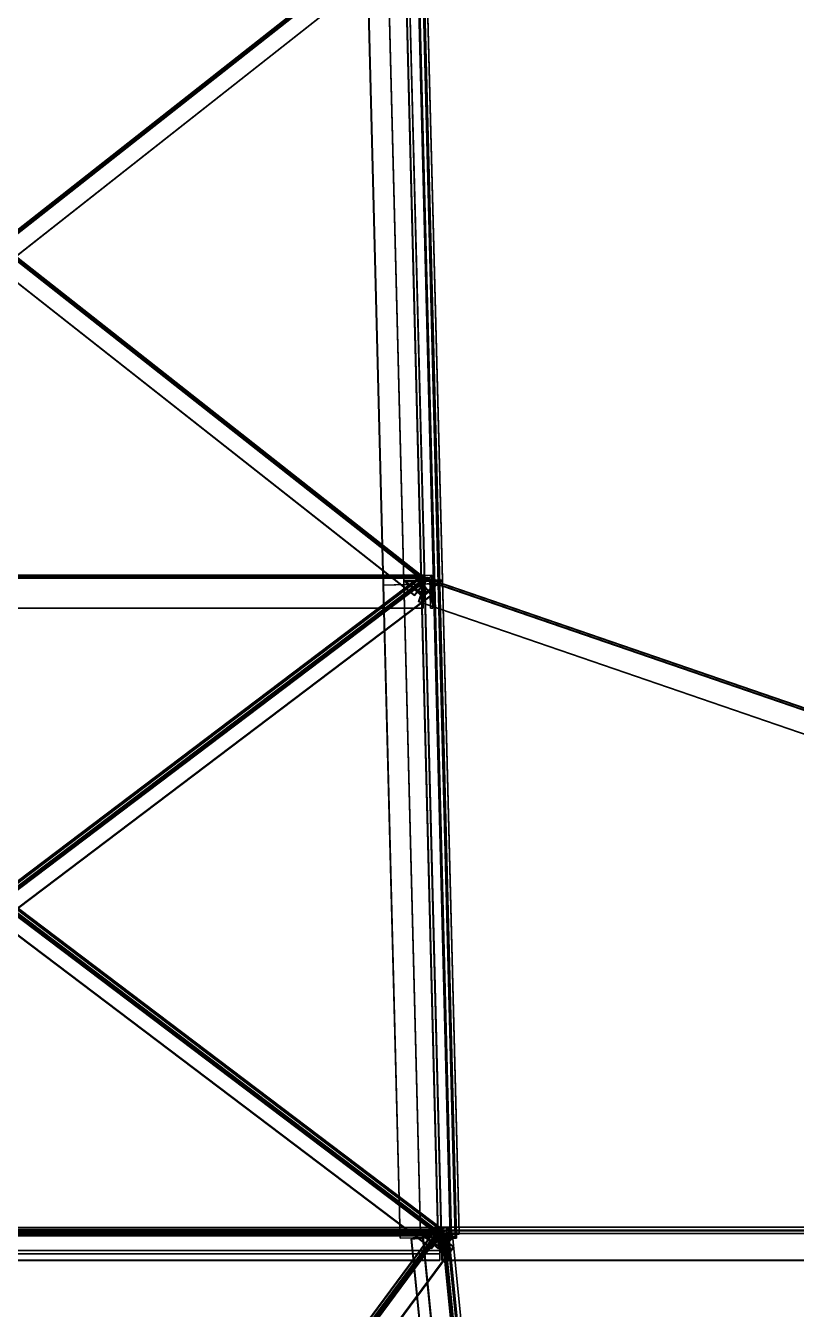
# Model space of a CAD drawing. Extents: x -15.8 to 15, y 4.5 to 69.4.
# Drawn here: x 0.094 to 2.896, y 43.739 to 48.407 of the extents above; entities that cross this region are included whole.
import ezdxf

# ---------------------------------------------------------------- set-up
doc = ezdxf.new("R2010")
doc.units = 0

msp = doc.modelspace()

# ---------------------------------------------------------------- linework, layer by layer
at = {"layer": '1', "color": 5}
for points in [[(1.4689, 48.7634, 1.5475), (-1.5482, 46.3883, 1.6085), (-1.5519, 46.393, 1.6083), (1.4652, 48.7681, 1.5473)], [(1.4652, 48.7681, 1.5473), (-1.5519, 46.393, 1.6083), (-1.5506, 46.3877, 1.4684), (1.4665, 48.7629, 1.4074)], [(1.4652, 48.7681, -1.5473), (-1.5519, 46.393, -1.6083), (-1.5482, 46.3883, -1.6085), (1.4689, 48.7634, -1.5475)], [(1.4665, 48.7629, -1.4074), (-1.5506, 46.3877, -1.4684), (-1.5519, 46.393, -1.6083), (1.4652, 48.7681, -1.5473)], [(1.4665, 48.7629, 1.4074), (-1.5506, 46.3877, 1.4684), (-1.5469, 46.383, 1.4686), (1.4703, 48.7582, 1.4076)], [(1.4703, 48.7582, -1.4076), (-1.5469, 46.383, -1.4686), (-1.5506, 46.3877, -1.4684), (1.4665, 48.7629, -1.4074)], [(1.4695, 48.761, 1.4836), (-1.5476, 46.3859, 1.5445), (-1.5482, 46.3883, 1.6085), (1.4689, 48.7634, 1.5475)], [(1.4689, 48.7634, -1.5475), (-1.5482, 46.3883, -1.6085), (-1.5476, 46.3859, -1.5445), (1.4695, 48.761, -1.4836)], [(1.5091, 48.7108, 1.4859), (-1.508, 46.3357, 1.5468), (-1.5476, 46.3859, 1.5445), (1.4695, 48.761, 1.4836)], [(1.4695, 48.761, -1.4836), (-1.5476, 46.3859, -1.5445), (-1.508, 46.3357, -1.5468), (1.5091, 48.7108, -1.4859)], [(1.4696, 48.7606, 1.4716), (-1.5475, 46.3854, 1.5326), (-1.5079, 46.3352, 1.5348), (1.5092, 48.7103, 1.4739)], [(1.4703, 48.7582, 1.4076), (-1.5469, 46.383, 1.4686), (-1.5475, 46.3854, 1.5326), (1.4696, 48.7606, 1.4716)], [(1.4696, 48.7606, -1.4716), (-1.5475, 46.3854, -1.5326), (-1.5469, 46.383, -1.4686), (1.4703, 48.7582, -1.4076)], [(1.5092, 48.7103, -1.4739), (-1.5079, 46.3352, -1.5348), (-1.5475, 46.3854, -1.5326), (1.4696, 48.7606, -1.4716)], [(-1.5092, 48.7103, 1.4739), (1.5079, 46.3352, 1.5348), (1.5475, 46.3854, 1.5326), (-1.4696, 48.7606, 1.4716)], [(-1.4696, 48.7606, -1.4716), (1.5475, 46.3854, -1.5326), (1.5079, 46.3352, -1.5348), (-1.5092, 48.7103, -1.4739)], [(-1.4695, 48.761, 1.4836), (1.5476, 46.3859, 1.5445), (1.508, 46.3357, 1.5468), (-1.5091, 48.7108, 1.4859)], [(-1.5091, 48.7108, -1.4859), (1.508, 46.3357, -1.5468), (1.5476, 46.3859, -1.5445), (-1.4695, 48.761, -1.4836)], [(-1.4703, 48.7582, 1.4076), (1.5469, 46.383, 1.4686), (1.5506, 46.3877, 1.4684), (-1.4665, 48.7629, 1.4074)], [(-1.4665, 48.7629, -1.4074), (1.5506, 46.3877, -1.4684), (1.5469, 46.383, -1.4686), (-1.4703, 48.7582, -1.4076)], [(-1.4696, 48.7606, 1.4716), (1.5475, 46.3854, 1.5326), (1.5469, 46.383, 1.4686), (-1.4703, 48.7582, 1.4076)], [(-1.4703, 48.7582, -1.4076), (1.5469, 46.383, -1.4686), (1.5475, 46.3854, -1.5326), (-1.4696, 48.7606, -1.4716)], [(-1.4689, 48.7634, 1.5475), (1.5482, 46.3883, 1.6085), (1.5476, 46.3859, 1.5445), (-1.4695, 48.761, 1.4836)], [(-1.4695, 48.761, -1.4836), (1.5476, 46.3859, -1.5445), (1.5482, 46.3883, -1.6085), (-1.4689, 48.7634, -1.5475)], [(-1.4652, 48.7681, 1.5473), (1.5519, 46.393, 1.6083), (1.5482, 46.3883, 1.6085), (-1.4689, 48.7634, 1.5475)], [(-1.4689, 48.7634, -1.5475), (1.5482, 46.3883, -1.6085), (1.5519, 46.393, -1.6083), (-1.4652, 48.7681, -1.5473)], [(-1.4665, 48.7629, 1.4074), (1.5506, 46.3877, 1.4684), (1.5519, 46.393, 1.6083), (-1.4652, 48.7681, 1.5473)], [(-1.4652, 48.7681, -1.5473), (1.5519, 46.393, -1.6083), (1.5506, 46.3877, -1.4684), (-1.4665, 48.7629, -1.4074)], [(1.408, 48.7646, 1.4652), (1.4689, 46.3894, -1.5519), (1.6089, 46.3914, -1.5506), (1.548, 48.7665, 1.4665)], [(1.548, 48.7665, -1.4665), (1.6089, 46.3914, 1.5506), (1.4689, 46.3894, 1.5519), (1.408, 48.7646, -1.4652)], [(1.408, 48.7598, 1.4689), (1.469, 46.3847, -1.5482), (1.4689, 46.3894, -1.5519), (1.408, 48.7646, 1.4652)], [(1.408, 48.7646, -1.4652), (1.4689, 46.3894, 1.5519), (1.469, 46.3847, 1.5482), (1.408, 48.7598, -1.4689)], [(1.472, 48.7607, 1.4695), (1.533, 46.3856, -1.5476), (1.469, 46.3847, -1.5482), (1.408, 48.7598, 1.4689)], [(1.408, 48.7598, -1.4689), (1.469, 46.3847, 1.5482), (1.533, 46.3856, 1.5476), (1.472, 48.7607, -1.4695)], [(1.4723, 48.7104, 1.5091), (1.5333, 46.3353, -1.508), (1.533, 46.3856, -1.5476), (1.472, 48.7607, 1.4695)], [(1.472, 48.7607, -1.4695), (1.533, 46.3856, 1.5476), (1.5333, 46.3353, 1.508), (1.4723, 48.7104, -1.5091)], [(1.548, 48.7618, 1.4702), (1.609, 46.3867, -1.5469), (1.545, 46.3858, -1.5475), (1.484, 48.7609, 1.4696)], [(1.484, 48.7609, -1.4696), (1.545, 46.3858, 1.5475), (1.609, 46.3867, 1.5469), (1.548, 48.7618, -1.4702)], [(1.484, 48.7609, 1.4696), (1.545, 46.3858, -1.5475), (1.5453, 46.3355, -1.5079), (1.4843, 48.7106, 1.5092)], [(1.4843, 48.7106, -1.5092), (1.5453, 46.3355, 1.5079), (1.545, 46.3858, 1.5475), (1.484, 48.7609, -1.4696)], [(1.548, 48.7665, 1.4665), (1.6089, 46.3914, -1.5506), (1.609, 46.3867, -1.5469), (1.548, 48.7618, 1.4702)], [(1.548, 48.7618, -1.4702), (1.609, 46.3867, 1.5469), (1.6089, 46.3914, 1.5506), (1.548, 48.7665, -1.4665)], [(-1.5091, 48.7108, 1.4859), (1.508, 46.3357, 1.5468), (1.5079, 46.3352, 1.5348), (-1.5092, 48.7103, 1.4739)], [(-1.5092, 48.7103, -1.4739), (1.5079, 46.3352, -1.5348), (1.508, 46.3357, -1.5468), (-1.5091, 48.7108, -1.4859)], [(1.5092, 48.7103, 1.4739), (-1.5079, 46.3352, 1.5348), (-1.508, 46.3357, 1.5468), (1.5091, 48.7108, 1.4859)], [(1.5091, 48.7108, -1.4859), (-1.508, 46.3357, -1.5468), (-1.5079, 46.3352, -1.5348), (1.5092, 48.7103, -1.4739)], [(1.4843, 48.7106, 1.5092), (1.5453, 46.3355, -1.5079), (1.5333, 46.3353, -1.508), (1.4723, 48.7104, 1.5091)], [(1.4723, 48.7104, -1.5091), (1.5333, 46.3353, 1.508), (1.5453, 46.3355, 1.5079), (1.4843, 48.7106, -1.5092)], [(1.539, 46.2887, 1.5742), (-1.539, 46.2887, 1.5742), (-1.539, 46.4087, 1.5712), (1.539, 46.4087, 1.5712)], [(1.539, 46.4087, 1.5712), (-1.539, 46.4087, 1.5712), (-1.539, 46.4057, 1.4512), (1.539, 46.4057, 1.4512)], [(1.539, 46.4057, -1.4512), (-1.539, 46.4057, -1.4512), (-1.539, 46.4087, -1.5712), (1.539, 46.4087, -1.5712)], [(1.539, 46.4087, -1.5712), (-1.539, 46.4087, -1.5712), (-1.539, 46.2887, -1.5742), (1.539, 46.2887, -1.5742)], [(1.539, 46.4057, 1.4512), (-1.539, 46.4057, 1.4512), (-1.539, 46.3977, 1.4514), (1.539, 46.3977, 1.4514)], [(1.539, 46.3977, -1.4514), (-1.539, 46.3977, -1.4514), (-1.539, 46.4057, -1.4512), (1.539, 46.4057, -1.4512)], [(1.4512, 46.4056, 1.539), (1.4512, 46.4056, -1.539), (1.5711, 46.4087, -1.539), (1.5711, 46.4087, 1.539)], [(1.5711, 46.4087, 1.539), (1.4512, 46.4056, 1.539), (1.4514, 46.3976, 1.539)], [(1.5711, 46.4087, -1.539), (1.4512, 46.4056, -1.539), (1.4514, 46.3976, -1.539)], [(1.4514, 46.3976, 1.539), (1.4514, 46.3976, -1.539), (1.4512, 46.4056, -1.539), (1.4512, 46.4056, 1.539)], [(1.5711, 46.4087, 1.539), (1.4514, 46.3976, 1.539), (1.5633, 46.4005, 1.539)], [(1.5711, 46.4087, -1.539), (1.4514, 46.3976, -1.539), (1.5633, 46.4005, -1.539)], [(1.539, 46.4087, 1.5712), (1.539, 46.2887, 1.5742), (1.539, 46.2885, 1.5662)], [(1.539, 46.4087, 1.5712), (1.539, 46.2885, 1.5662), (1.539, 46.4005, 1.5634)], [(1.539, 46.4087, 1.5712), (1.539, 46.4005, 1.5634), (1.539, 46.3977, 1.4514)], [(1.539, 46.4087, 1.5712), (1.539, 46.3977, 1.4514), (1.539, 46.4057, 1.4512)], [(1.539, 46.4087, -1.5712), (1.539, 46.4057, -1.4512), (1.539, 46.3977, -1.4514)], [(1.539, 46.4087, -1.5712), (1.539, 46.3977, -1.4514), (1.539, 46.4005, -1.5634)], [(1.539, 46.4087, -1.5712), (1.539, 46.4005, -1.5634), (1.539, 46.2885, -1.5662)], [(1.539, 46.4087, -1.5712), (1.539, 46.2885, -1.5662), (1.539, 46.2887, -1.5742)], [(1.5711, 46.4087, 1.539), (1.5633, 46.4005, 1.539), (1.5663, 46.2886, 1.539)], [(1.5711, 46.4087, -1.539), (1.5633, 46.4005, -1.539), (1.5663, 46.2886, -1.539)], [(1.5711, 46.4087, 1.539), (1.5663, 46.2886, 1.539), (1.5743, 46.2888, 1.539)], [(1.5711, 46.4087, -1.539), (1.5663, 46.2886, -1.539), (1.5743, 46.2888, -1.539)], [(1.5711, 46.4087, 1.539), (1.5711, 46.4087, -1.539), (1.5743, 46.2888, -1.539), (1.5743, 46.2888, 1.539)], [(1.5255, 46.3945, 1.6063), (-1.6135, 44.0196, 1.6672), (-1.6171, 44.0243, 1.6664), (1.5219, 46.3992, 1.6054)], [(1.5219, 46.3992, 1.6054), (-1.6171, 44.0243, 1.6664), (-1.6065, 44.0067, 1.5279), (1.5326, 46.3816, 1.4669)], [(1.5219, 46.3992, -1.6054), (-1.6171, 44.0243, -1.6664), (-1.6135, 44.0196, -1.6672), (1.5255, 46.3945, -1.6063)], [(1.5326, 46.3816, -1.4669), (-1.6065, 44.0067, -1.5279), (-1.6171, 44.0243, -1.6664), (1.5219, 46.3992, -1.6054)], [(1.5304, 46.3865, 1.543), (-1.6087, 44.0116, 1.6039), (-1.6135, 44.0196, 1.6672), (1.5255, 46.3945, 1.6063)], [(1.5255, 46.3945, -1.6063), (-1.6135, 44.0196, -1.6672), (-1.6087, 44.0116, -1.6039), (1.5304, 46.3865, -1.543)], [(1.5687, 46.3361, 1.5523), (-1.5704, 43.9612, 1.6133), (-1.6087, 44.0116, 1.6039), (1.5304, 46.3865, 1.543)], [(1.5304, 46.3865, -1.543), (-1.6087, 44.0116, -1.6039), (-1.5704, 43.9612, -1.6133), (1.5687, 46.3361, -1.5523)], [(1.5313, 46.3849, 1.5311), (-1.6078, 44.01, 1.5921), (-1.5694, 43.9596, 1.6014), (1.5696, 46.3345, 1.5405)], [(1.5361, 46.3769, 1.4678), (-1.6029, 44.002, 1.5288), (-1.6078, 44.01, 1.5921), (1.5313, 46.3849, 1.5311)], [(1.5313, 46.3849, -1.5311), (-1.6078, 44.01, -1.5921), (-1.6029, 44.002, -1.5288), (1.5361, 46.3769, -1.4678)], [(1.5696, 46.3345, -1.5405), (-1.5694, 43.9596, -1.6014), (-1.6078, 44.01, -1.5921), (1.5313, 46.3849, -1.5311)], [(1.5326, 46.3816, 1.4669), (-1.6065, 44.0067, 1.5279), (-1.6029, 44.002, 1.5288), (1.5361, 46.3769, 1.4678)], [(1.5361, 46.3769, -1.4678), (-1.6029, 44.002, -1.5288), (-1.6065, 44.0067, -1.5279), (1.5326, 46.3816, -1.4669)], [(-1.5696, 46.3345, 1.5405), (1.5694, 43.9596, 1.6014), (1.6078, 44.01, 1.5921), (-1.5313, 46.3849, 1.5311)], [(-1.5313, 46.3849, -1.5311), (1.6078, 44.01, -1.5921), (1.5694, 43.9596, -1.6014), (-1.5696, 46.3345, -1.5405)], [(-1.5304, 46.3865, 1.543), (1.6087, 44.0116, 1.6039), (1.5704, 43.9612, 1.6133), (-1.5687, 46.3361, 1.5523)], [(-1.5687, 46.3361, -1.5523), (1.5704, 43.9612, -1.6133), (1.6087, 44.0116, -1.6039), (-1.5304, 46.3865, -1.543)], [(1.539, 46.4005, 1.5634), (-1.539, 46.4005, 1.5634), (-1.539, 46.2885, 1.5662), (1.539, 46.2885, 1.5662)], [(1.539, 46.3977, 1.4514), (-1.539, 46.3977, 1.4514), (-1.539, 46.4005, 1.5634), (1.539, 46.4005, 1.5634)], [(1.539, 46.4005, -1.5634), (-1.539, 46.4005, -1.5634), (-1.539, 46.3977, -1.4514), (1.539, 46.3977, -1.4514)], [(1.539, 46.2885, -1.5662), (-1.539, 46.2885, -1.5662), (-1.539, 46.4005, -1.5634), (1.539, 46.4005, -1.5634)], [(-1.5313, 46.3849, 1.5311), (1.6078, 44.01, 1.5921), (1.6029, 44.002, 1.5288), (-1.5361, 46.3769, 1.4678)], [(-1.5361, 46.3769, -1.4678), (1.6029, 44.002, -1.5288), (1.6078, 44.01, -1.5921), (-1.5313, 46.3849, -1.5311)], [(-1.5361, 46.3769, 1.4678), (1.6029, 44.002, 1.5288), (1.6065, 44.0067, 1.5279), (-1.5326, 46.3816, 1.4669)], [(-1.5326, 46.3816, -1.4669), (1.6065, 44.0067, -1.5279), (1.6029, 44.002, -1.5288), (-1.5361, 46.3769, -1.4678)], [(-1.5326, 46.3816, 1.4669), (1.6065, 44.0067, 1.5279), (1.6171, 44.0243, 1.6664), (-1.5219, 46.3992, 1.6054)], [(-1.5219, 46.3992, -1.6054), (1.6171, 44.0243, -1.6664), (1.6065, 44.0067, -1.5279), (-1.5326, 46.3816, -1.4669)], [(-1.5255, 46.3945, 1.6063), (1.6135, 44.0196, 1.6672), (1.6087, 44.0116, 1.6039), (-1.5304, 46.3865, 1.543)], [(-1.5304, 46.3865, -1.543), (1.6087, 44.0116, -1.6039), (1.6135, 44.0196, -1.6672), (-1.5255, 46.3945, -1.6063)], [(-1.5219, 46.3992, 1.6054), (1.6171, 44.0243, 1.6664), (1.6135, 44.0196, 1.6672), (-1.5255, 46.3945, 1.6063)], [(-1.5255, 46.3945, -1.6063), (1.6135, 44.0196, -1.6672), (1.6171, 44.0243, -1.6664), (-1.5219, 46.3992, -1.6054)], [(1.5633, 46.4005, 1.539), (1.5633, 46.4005, -1.539), (1.4514, 46.3976, -1.539), (1.4514, 46.3976, 1.539)], [(1.4689, 46.3894, -1.5519), (1.609, 46.3867, -1.5469), (1.6089, 46.3914, -1.5506)], [(1.6089, 46.3914, 1.5506), (1.469, 46.3847, 1.5482), (1.4689, 46.3894, 1.5519)], [(1.4689, 46.3894, -1.5519), (1.469, 46.3847, -1.5482), (1.533, 46.3856, -1.5476)], [(1.4689, 46.3894, -1.5519), (1.533, 46.3856, -1.5476), (1.5333, 46.3353, -1.508)], [(1.4689, 46.3894, -1.5519), (1.5333, 46.3353, -1.508), (1.5453, 46.3355, -1.5079)], [(1.4689, 46.3894, -1.5519), (1.5453, 46.3355, -1.5079), (1.545, 46.3858, -1.5475)], [(1.4689, 46.3894, -1.5519), (1.545, 46.3858, -1.5475), (1.609, 46.3867, -1.5469)], [(1.6089, 46.3916, -1.5278), (1.6699, 44.0167, 1.6112), (1.5299, 44.0148, 1.6125), (1.469, 46.3897, -1.5265)], [(1.6089, 46.3916, -1.5278), (1.533, 46.3858, -1.5307), (1.469, 46.3849, -1.5301)], [(1.6089, 46.3916, -1.5278), (1.469, 46.3849, -1.5301), (1.469, 46.3897, -1.5265)], [(1.469, 46.3897, 1.5265), (1.5299, 44.0148, -1.6125), (1.6699, 44.0167, -1.6112), (1.6089, 46.3916, 1.5278)], [(1.469, 46.3897, 1.5265), (1.609, 46.3868, 1.5314), (1.6089, 46.3916, 1.5278)], [(1.6089, 46.3914, 1.5506), (1.533, 46.3856, 1.5476), (1.469, 46.3847, 1.5482)], [(1.469, 46.3897, -1.5265), (1.5299, 44.0148, 1.6125), (1.5299, 44.01, 1.6089), (1.469, 46.3849, -1.5301)], [(1.469, 46.3849, 1.5301), (1.5299, 44.01, -1.6089), (1.5299, 44.0148, -1.6125), (1.469, 46.3897, 1.5265)], [(1.469, 46.3897, 1.5265), (1.469, 46.3849, 1.5301), (1.533, 46.3858, 1.5307)], [(1.469, 46.3897, 1.5265), (1.533, 46.3858, 1.5307), (1.5333, 46.3347, 1.5693)], [(1.469, 46.3897, 1.5265), (1.5333, 46.3347, 1.5693), (1.5453, 46.3349, 1.5694)], [(1.469, 46.3897, 1.5265), (1.5453, 46.3349, 1.5694), (1.545, 46.3859, 1.5308)], [(1.469, 46.3897, 1.5265), (1.545, 46.3859, 1.5308), (1.609, 46.3868, 1.5314)], [(1.469, 46.3849, -1.5301), (1.5299, 44.01, 1.6089), (1.5939, 44.0109, 1.6083), (1.533, 46.3858, -1.5307)], [(1.533, 46.3858, 1.5307), (1.5939, 44.0109, -1.6083), (1.5299, 44.01, -1.6089), (1.469, 46.3849, 1.5301)], [(1.5519, 46.393, -1.6083), (1.508, 46.3357, -1.5468), (1.5079, 46.3352, -1.5348)], [(1.5519, 46.393, -1.6083), (1.5079, 46.3352, -1.5348), (1.5475, 46.3854, -1.5326)], [(1.5506, 46.3877, 1.4684), (1.5475, 46.3854, 1.5326), (1.5079, 46.3352, 1.5348)], [(1.5506, 46.3877, 1.4684), (1.5079, 46.3352, 1.5348), (1.508, 46.3357, 1.5468)], [(1.5519, 46.393, -1.6083), (1.5476, 46.3859, -1.5445), (1.508, 46.3357, -1.5468)], [(1.5506, 46.3877, 1.4684), (1.508, 46.3357, 1.5468), (1.5476, 46.3859, 1.5445)], [(1.5521, 46.3973, 1.5632), (1.5485, 46.3911, 1.5565), (1.5218, 46.3125, 1.5577)], [(1.5521, 46.3973, 1.5632), (1.5218, 46.3125, 1.5577), (1.5232, 46.3121, 1.5646)], [(1.5521, 46.3973, -1.5632), (1.5232, 46.3121, -1.5646), (1.5218, 46.3125, -1.5577)], [(1.5521, 46.3973, -1.5632), (1.5218, 46.3125, -1.5577), (1.5485, 46.3911, -1.5565)], [(1.5218, 46.3125, 1.5577), (8.4327, 43.9376, 0.0187), (8.4594, 44.0162, 0.0174), (1.5485, 46.3911, 1.5565)], [(1.5485, 46.3911, -1.5565), (8.4594, 44.0162, -0.0174), (8.4327, 43.9376, -0.0187), (1.5218, 46.3125, -1.5577)], [(1.5219, 46.3992, 1.6054), (1.5255, 46.3945, 1.6063), (1.5304, 46.3865, 1.543)], [(1.5219, 46.3992, 1.6054), (1.5304, 46.3865, 1.543), (1.5687, 46.3361, 1.5523)], [(1.5219, 46.3992, 1.6054), (1.5687, 46.3361, 1.5523), (1.5696, 46.3345, 1.5405)], [(1.5219, 46.3992, 1.6054), (1.5696, 46.3345, 1.5405), (1.5313, 46.3849, 1.5311)], [(1.5219, 46.3992, 1.6054), (1.5313, 46.3849, 1.5311), (1.5361, 46.3769, 1.4678)], [(1.5219, 46.3992, 1.6054), (1.5361, 46.3769, 1.4678), (1.5326, 46.3816, 1.4669)], [(1.5326, 46.3816, -1.4669), (1.5255, 46.3945, -1.6063), (1.5219, 46.3992, -1.6054)], [(1.5521, 46.3973, 1.5632), (8.4631, 44.0224, 0.0242), (8.4341, 43.9372, 0.0255), (1.5232, 46.3121, 1.5646)], [(1.5232, 46.3121, -1.5646), (8.4341, 43.9372, -0.0255), (8.4631, 44.0224, -0.0242), (1.5521, 46.3973, -1.5632)], [(1.5326, 46.3816, -1.4669), (1.5304, 46.3865, -1.543), (1.5255, 46.3945, -1.6063)], [(1.5326, 46.3816, -1.4669), (1.5687, 46.3361, -1.5523), (1.5304, 46.3865, -1.543)], [(1.5326, 46.3816, -1.4669), (1.5361, 46.3769, -1.4678), (1.5313, 46.3849, -1.5311)], [(1.5326, 46.3816, -1.4669), (1.5313, 46.3849, -1.5311), (1.5696, 46.3345, -1.5405)], [(1.5319, 46.3954, 1.4753), (8.4428, 44.0205, -0.0638), (8.4451, 44.0271, -0.0639), (1.5341, 46.402, 1.4751)], [(1.5521, 46.3973, 1.5632), (1.5341, 46.402, 1.4751), (1.5319, 46.3954, 1.4753)], [(1.5341, 46.402, -1.4751), (8.4451, 44.0271, 0.0639), (8.4428, 44.0205, 0.0638), (1.5319, 46.3954, -1.4753)], [(1.5521, 46.3973, -1.5632), (1.5319, 46.3954, -1.4753), (1.5341, 46.402, -1.4751)], [(1.5521, 46.3973, 1.5632), (1.5319, 46.3954, 1.4753), (1.5485, 46.3911, 1.5565)], [(1.5521, 46.3973, -1.5632), (1.5485, 46.3911, -1.5565), (1.5319, 46.3954, -1.4753)], [(1.5485, 46.3911, 1.5565), (8.4594, 44.0162, 0.0174), (8.4428, 44.0205, -0.0638), (1.5319, 46.3954, 1.4753)], [(1.5319, 46.3954, -1.4753), (8.4428, 44.0205, 0.0638), (8.4594, 44.0162, -0.0174), (1.5485, 46.3911, -1.5565)], [(1.5326, 46.3816, -1.4669), (1.5696, 46.3345, -1.5405), (1.5687, 46.3361, -1.5523)], [(1.6089, 46.3916, -1.5278), (1.5333, 46.3347, -1.5693), (1.533, 46.3858, -1.5307)], [(1.6089, 46.3914, 1.5506), (1.5333, 46.3353, 1.508), (1.533, 46.3856, 1.5476)], [(1.533, 46.3858, -1.5307), (1.5939, 44.0109, 1.6083), (1.5943, 43.9598, 1.5697), (1.5333, 46.3347, -1.5693)], [(1.5333, 46.3347, 1.5693), (1.5943, 43.9598, -1.5697), (1.5939, 44.0109, -1.6083), (1.533, 46.3858, 1.5307)], [(1.6089, 46.3916, -1.5278), (1.5453, 46.3349, -1.5694), (1.5333, 46.3347, -1.5693)], [(1.6089, 46.3914, 1.5506), (1.5453, 46.3355, 1.5079), (1.5333, 46.3353, 1.508)], [(1.5341, 46.402, 1.4751), (8.4451, 44.0271, -0.0639), (8.4631, 44.0224, 0.0242), (1.5521, 46.3973, 1.5632)], [(1.5521, 46.3973, -1.5632), (8.4631, 44.0224, -0.0242), (8.4451, 44.0271, 0.0639), (1.5341, 46.402, -1.4751)], [(1.6089, 46.3916, -1.5278), (1.609, 46.3868, -1.5314), (1.545, 46.3859, -1.5308)], [(1.6089, 46.3916, -1.5278), (1.545, 46.3859, -1.5308), (1.5453, 46.3349, -1.5694)], [(1.6089, 46.3914, 1.5506), (1.609, 46.3867, 1.5469), (1.545, 46.3858, 1.5475)], [(1.6089, 46.3914, 1.5506), (1.545, 46.3858, 1.5475), (1.5453, 46.3355, 1.5079)], [(1.545, 46.3859, -1.5308), (1.6059, 44.011, 1.6082), (1.6699, 44.0119, 1.6076), (1.609, 46.3868, -1.5314)], [(1.609, 46.3868, 1.5314), (1.6699, 44.0119, -1.6076), (1.6059, 44.011, -1.6082), (1.545, 46.3859, 1.5308)], [(1.5453, 46.3349, -1.5694), (1.6063, 43.96, 1.5696), (1.6059, 44.011, 1.6082), (1.545, 46.3859, -1.5308)], [(1.545, 46.3859, 1.5308), (1.6059, 44.011, -1.6082), (1.6063, 43.96, -1.5696), (1.5453, 46.3349, 1.5694)], [(1.5519, 46.393, -1.6083), (1.5475, 46.3854, -1.5326), (1.5469, 46.383, -1.4686)], [(1.5519, 46.393, -1.6083), (1.5469, 46.383, -1.4686), (1.5506, 46.3877, -1.4684)], [(1.5506, 46.3877, 1.4684), (1.5469, 46.383, 1.4686), (1.5475, 46.3854, 1.5326)], [(1.5519, 46.393, -1.6083), (1.5482, 46.3883, -1.6085), (1.5476, 46.3859, -1.5445)], [(1.5506, 46.3877, 1.4684), (1.5476, 46.3859, 1.5445), (1.5482, 46.3883, 1.6085)], [(1.5506, 46.3877, 1.4684), (1.5482, 46.3883, 1.6085), (1.5519, 46.393, 1.6083)], [(1.5663, 46.2886, 1.539), (1.5663, 46.2886, -1.539), (1.5633, 46.4005, -1.539), (1.5633, 46.4005, 1.539)], [(1.609, 46.3868, -1.5314), (1.6699, 44.0119, 1.6076), (1.6699, 44.0167, 1.6112), (1.6089, 46.3916, -1.5278)], [(1.6089, 46.3916, 1.5278), (1.6699, 44.0167, -1.6112), (1.6699, 44.0119, -1.6076), (1.609, 46.3868, 1.5314)], [(1.5696, 46.3345, 1.5405), (-1.5694, 43.9596, 1.6014), (-1.5704, 43.9612, 1.6133), (1.5687, 46.3361, 1.5523)], [(1.5687, 46.3361, -1.5523), (-1.5704, 43.9612, -1.6133), (-1.5694, 43.9596, -1.6014), (1.5696, 46.3345, -1.5405)], [(-1.5687, 46.3361, 1.5523), (1.5704, 43.9612, 1.6133), (1.5694, 43.9596, 1.6014), (-1.5696, 46.3345, 1.5405)], [(-1.5696, 46.3345, -1.5405), (1.5694, 43.9596, -1.6014), (1.5704, 43.9612, -1.6133), (-1.5687, 46.3361, -1.5523)], [(1.5232, 46.3121, 1.5646), (8.4341, 43.9372, 0.0255), (8.4327, 43.9376, 0.0187), (1.5218, 46.3125, 1.5577)], [(1.5218, 46.3125, -1.5577), (8.4327, 43.9376, -0.0187), (8.4341, 43.9372, -0.0255), (1.5232, 46.3121, -1.5646)], [(1.5333, 46.3347, -1.5693), (1.5943, 43.9598, 1.5697), (1.6063, 43.96, 1.5696), (1.5453, 46.3349, -1.5694)], [(1.5453, 46.3349, 1.5694), (1.6063, 43.96, -1.5696), (1.5943, 43.9598, -1.5697), (1.5333, 46.3347, 1.5693)], [(1.539, 46.2885, 1.5662), (-1.539, 46.2885, 1.5662), (-1.539, 46.2887, 1.5742), (1.539, 46.2887, 1.5742)], [(1.539, 46.2887, -1.5742), (-1.539, 46.2887, -1.5742), (-1.539, 46.2885, -1.5662), (1.539, 46.2885, -1.5662)], [(1.5743, 46.2888, 1.539), (1.5743, 46.2888, -1.539), (1.5663, 46.2886, -1.539), (1.5663, 46.2886, 1.539)], [(1.6, 44.0284, 0.055), (-1.6, 44.0284, 0.055), (-1.6, 44.0197, -0.0245), (1.6, 44.0197, -0.0245)], [(1.6, 44.0224, 0.0557), (-1.6, 44.0224, 0.0557), (-1.6, 44.0284, 0.055), (1.6, 44.0284, 0.055)], [(1.6171, 44.0243, -1.6664), (1.5704, 43.9612, -1.6133), (1.5694, 43.9596, -1.6014)], [(1.6171, 44.0243, -1.6664), (1.5694, 43.9596, -1.6014), (1.6078, 44.01, -1.5921)], [(1.6171, 44.0243, -1.6664), (1.6087, 44.0116, -1.6039), (1.5704, 43.9612, -1.6133)], [(1.6, 44.0197, -0.0245), (1.6, 44.0284, 0.055), (1.6, 44.0224, 0.0557)], [(1.6171, 44.0243, -1.6664), (1.6078, 44.01, -1.5921), (1.6029, 44.002, -1.5288)], [(1.6171, 44.0243, -1.6664), (1.6029, 44.002, -1.5288), (1.6065, 44.0067, -1.5279)], [(1.6065, 44.0067, 1.5279), (1.6135, 44.0196, 1.6672), (1.6171, 44.0243, 1.6664)], [(1.6171, 44.0243, -1.6664), (1.6135, 44.0196, -1.6672), (1.6087, 44.0116, -1.6039)], [(1.5856, 44.0039, -1.5322), (-2.1144, 39.0039, -2.0322), (-2.1227, 39.0189, -2.1206), (1.5773, 44.0189, -1.6206)], [(1.5773, 44.0189, -1.6206), (-2.1227, 39.0189, -2.1206), (-2.0507, 38.9672, -2.1362), (1.6493, 43.9672, -1.6362)], [(1.65, 43.9664, 1.6344), (-2.05, 38.9664, 2.1344), (-2.1222, 39.0186, 2.1215), (1.5778, 44.0186, 1.6215)], [(1.5778, 44.0186, 1.6215), (-2.1222, 39.0186, 2.1215), (-2.116, 39.0051, 2.0327), (1.584, 44.0051, 1.5327)], [(1.584, 44.0051, 1.5327), (-2.116, 39.0051, 2.0327), (-2.1096, 39.0005, 2.0338), (1.5904, 44.0005, 1.5338)], [(1.5844, 44.0129, -1.6141), (-2.1156, 39.0129, -2.1141), (-2.108, 38.9993, -2.0336), (1.592, 43.9993, -1.5336)], [(1.65, 43.9658, -1.6283), (-2.05, 38.9658, -2.1283), (-2.1156, 39.0129, -2.1141), (1.5844, 44.0129, -1.6141)], [(1.5848, 44.0127, 1.6147), (-2.1152, 39.0127, 2.1147), (-2.0494, 38.9652, 2.1265), (1.6506, 43.9652, 1.6265)], [(1.5904, 44.0005, 1.5338), (-2.1096, 39.0005, 2.0338), (-2.1152, 39.0127, 2.1147), (1.5848, 44.0127, 1.6147)], [(1.592, 43.9993, -1.5336), (-2.108, 38.9993, -2.0336), (-2.1144, 39.0039, -2.0322), (1.5856, 44.0039, -1.5322)], [(-1.5848, 44.0127, -1.6147), (2.1152, 39.0127, -2.1147), (2.0494, 38.9652, -2.1265), (-1.6506, 43.9652, -1.6265)], [(-1.65, 43.9664, -1.6344), (2.05, 38.9664, -2.1344), (2.1222, 39.0186, -2.1215), (-1.5778, 44.0186, -1.6215)], [(-1.65, 43.9658, 1.6283), (2.05, 38.9658, 2.1283), (2.1156, 39.0129, 2.1141), (-1.5844, 44.0129, 1.6141)], [(-1.5773, 44.0189, 1.6206), (2.1227, 39.0189, 2.1206), (2.0507, 38.9672, 2.1362), (-1.6493, 43.9672, 1.6362)], [(1.6, 44.0144, -0.0179), (-1.6, 44.0144, -0.0179), (-1.6, 44.0224, 0.0557), (1.6, 44.0224, 0.0557)], [(1.6, 44.0197, -0.0245), (-1.6, 44.0197, -0.0245), (-1.6, 43.9401, -0.0158), (1.6, 43.9401, -0.0158)], [(1.6, 43.9408, -0.0098), (-1.6, 43.9408, -0.0098), (-1.6, 44.0144, -0.0179), (1.6, 44.0144, -0.0179)], [(-1.5844, 44.0129, 1.6141), (2.1156, 39.0129, 2.1141), (2.108, 38.9993, 2.0336), (-1.592, 43.9993, 1.5336)], [(-1.592, 43.9993, 1.5336), (2.108, 38.9993, 2.0336), (2.1144, 39.0039, 2.0322), (-1.5856, 44.0039, 1.5322)], [(-1.5904, 44.0005, -1.5338), (2.1096, 39.0005, -2.0338), (2.1152, 39.0127, -2.1147), (-1.5848, 44.0127, -1.6147)], [(-1.584, 44.0051, -1.5327), (2.116, 39.0051, -2.0327), (2.1096, 39.0005, -2.0338), (-1.5904, 44.0005, -1.5338)], [(-1.5856, 44.0039, 1.5322), (2.1144, 39.0039, 2.0322), (2.1227, 39.0189, 2.1206), (-1.5773, 44.0189, 1.6206)], [(-1.5778, 44.0186, -1.6215), (2.1222, 39.0186, -2.1215), (2.116, 39.0051, -2.0327), (-1.584, 44.0051, -1.5327)], [(-0.0375, 44.0113, 1.5625), (1.5625, 44.0113, -0.0375), (1.6114, 44.0221, 0.0114), (0.0114, 44.0221, 1.6114)], [(0.0114, 44.0221, -1.6114), (1.6114, 44.0221, -0.0114), (1.5625, 44.0113, 0.0375), (-0.0375, 44.0113, -1.5625)], [(-0.0369, 44.0064, 1.5631), (1.5631, 44.0064, -0.0369), (1.5625, 44.0113, -0.0375), (-0.0375, 44.0113, 1.5625)], [(-0.0375, 44.0113, -1.5625), (1.5625, 44.0113, 0.0375), (1.5631, 44.0064, 0.0369), (-0.0369, 44.0064, -1.5631)], [(0.0085, 44.0164, 1.6085), (1.6085, 44.0164, 0.0085), (1.5631, 44.0064, -0.0369), (-0.0369, 44.0064, 1.5631)], [(-0.0369, 44.0064, -1.5631), (1.5631, 44.0064, 0.0369), (1.6085, 44.0164, -0.0085), (0.0085, 44.0164, -1.6085)], [(0.0155, 43.9522, 1.6155), (1.6155, 43.9522, 0.0155), (1.6085, 44.0164, 0.0085), (0.0085, 44.0164, 1.6085)], [(0.0085, 44.0164, -1.6085), (1.6085, 44.0164, -0.0085), (1.6155, 43.9522, -0.0155), (0.0155, 43.9522, -1.6155)], [(0.0114, 44.0221, 1.6114), (1.6114, 44.0221, 0.0114), (1.619, 43.9529, 0.019), (0.019, 43.9529, 1.619)], [(0.019, 43.9529, -1.619), (1.619, 43.9529, -0.019), (1.6114, 44.0221, -0.0114), (0.0114, 44.0221, -1.6114)], [(1.6699, 44.0167, 1.6112), (1.5939, 44.0109, 1.6083), (1.5299, 44.01, 1.6089)], [(1.6699, 44.0167, 1.6112), (1.5299, 44.01, 1.6089), (1.5299, 44.0148, 1.6125)], [(1.5299, 44.0148, -1.6125), (1.6699, 44.0119, -1.6076), (1.6699, 44.0167, -1.6112)], [(1.5299, 44.0148, -1.6125), (1.5299, 44.01, -1.6089), (1.5939, 44.0109, -1.6083)], [(1.5299, 44.0148, -1.6125), (1.5939, 44.0109, -1.6083), (1.5943, 43.9598, -1.5697)], [(1.5299, 44.0148, -1.6125), (1.5943, 43.9598, -1.5697), (1.6063, 43.96, -1.5696)], [(1.5299, 44.0148, -1.6125), (1.6063, 43.96, -1.5696), (1.6059, 44.011, -1.6082)], [(1.5299, 44.0148, -1.6125), (1.6059, 44.011, -1.6082), (1.6699, 44.0119, -1.6076)], [(1.6262, 44.0163, -1.5815), (1.618, 44.0112, -1.5873), (1.5363, 44.0076, -1.5811)], [(1.6262, 44.0163, -1.5815), (1.5363, 44.0076, -1.5811), (1.5366, 44.0124, -1.5747)], [(1.5366, 44.0124, -1.5747), (2.0366, 39.0124, 2.1253), (2.0363, 39.0076, 2.1189), (1.5363, 44.0076, -1.5811)], [(1.5363, 44.0076, -1.5811), (2.0363, 39.0076, 2.1189), (2.118, 39.0112, 2.1127), (1.618, 44.0112, -1.5873)], [(1.6262, 44.0163, -1.5815), (2.1262, 39.0163, 2.1185), (2.0366, 39.0124, 2.1253), (1.5366, 44.0124, -1.5747)], [(1.627, 44.0158, 1.5823), (1.5375, 44.0137, 1.5731), (1.537, 44.0089, 1.5795)], [(1.627, 44.0158, 1.5823), (1.537, 44.0089, 1.5795), (1.6185, 44.0109, 1.5878)], [(1.537, 44.0089, 1.5795), (2.037, 39.0089, -2.1205), (2.0375, 39.0137, -2.1269), (1.5375, 44.0137, 1.5731)], [(1.6185, 44.0109, 1.5878), (2.1185, 39.0109, -2.1122), (2.037, 39.0089, -2.1205), (1.537, 44.0089, 1.5795)], [(1.5375, 44.0137, 1.5731), (2.0375, 39.0137, -2.1269), (2.127, 39.0158, -2.1177), (1.627, 44.0158, 1.5823)], [(1.6114, 44.0221, 0.0114), (1.5625, 44.0113, -0.0375), (1.5631, 44.0064, -0.0369)], [(1.6114, 44.0221, -0.0114), (1.5631, 44.0064, 0.0369), (1.5625, 44.0113, 0.0375)], [(1.6114, 44.0221, 0.0114), (1.5631, 44.0064, -0.0369), (1.6085, 44.0164, 0.0085)], [(1.6114, 44.0221, -0.0114), (1.6085, 44.0164, -0.0085), (1.5631, 44.0064, 0.0369)], [(1.6065, 44.0067, 1.5279), (1.6078, 44.01, 1.5921), (1.5694, 43.9596, 1.6014)], [(1.6065, 44.0067, 1.5279), (1.5694, 43.9596, 1.6014), (1.5704, 43.9612, 1.6133)], [(1.6065, 44.0067, 1.5279), (1.5704, 43.9612, 1.6133), (1.6087, 44.0116, 1.6039)], [(1.5773, 44.0189, -1.6206), (1.5856, 44.0039, -1.5322), (1.592, 43.9993, -1.5336)], [(1.5773, 44.0189, -1.6206), (1.592, 43.9993, -1.5336), (1.5844, 44.0129, -1.6141)], [(1.5773, 44.0189, -1.6206), (1.5844, 44.0129, -1.6141), (1.65, 43.9658, -1.6283)], [(1.5773, 44.0189, -1.6206), (1.65, 43.9658, -1.6283), (1.6493, 43.9672, -1.6362)], [(1.5778, 44.0186, 1.6215), (1.65, 43.9664, 1.6344), (1.6506, 43.9652, 1.6265)], [(1.5778, 44.0186, 1.6215), (1.6506, 43.9652, 1.6265), (1.5848, 44.0127, 1.6147)], [(1.5778, 44.0186, 1.6215), (1.5848, 44.0127, 1.6147), (1.5904, 44.0005, 1.5338)], [(1.5778, 44.0186, 1.6215), (1.5904, 44.0005, 1.5338), (1.584, 44.0051, 1.5327)], [(1.6699, 44.0167, 1.6112), (1.5943, 43.9598, 1.5697), (1.5939, 44.0109, 1.6083)], [(1.6699, 44.0167, 1.6112), (1.6063, 43.96, 1.5696), (1.5943, 43.9598, 1.5697)], [(1.6, 44.0197, -0.0245), (1.6, 44.0224, 0.0557), (1.6, 44.0144, -0.0179)], [(1.6, 44.0197, -0.0245), (1.6, 44.0144, -0.0179), (1.6, 43.9408, -0.0098)], [(1.6, 44.0197, -0.0245), (1.6, 43.9408, -0.0098), (1.6, 43.9401, -0.0158)], [(1.6065, 44.0067, 1.5279), (1.6029, 44.002, 1.5288), (1.6078, 44.01, 1.5921)], [(1.6699, 44.0167, 1.6112), (1.6699, 44.0119, 1.6076), (1.6059, 44.011, 1.6082)], [(1.6699, 44.0167, 1.6112), (1.6059, 44.011, 1.6082), (1.6063, 43.96, 1.5696)], [(1.6065, 44.0067, 1.5279), (1.6087, 44.0116, 1.6039), (1.6135, 44.0196, 1.6672)], [(1.6114, 44.0221, 0.0114), (1.6085, 44.0164, 0.0085), (1.6155, 43.9522, 0.0155)], [(1.6114, 44.0221, -0.0114), (1.6155, 43.9522, -0.0155), (1.6085, 44.0164, -0.0085)], [(1.6114, 44.0221, 0.0114), (1.6155, 43.9522, 0.0155), (1.619, 43.9529, 0.019)], [(1.6114, 44.0221, -0.0114), (1.619, 43.9529, -0.019), (1.6155, 43.9522, -0.0155)], [(1.627, 44.0158, 1.5823), (1.6185, 44.0109, 1.5878), (1.613, 43.9618, 1.6533)], [(1.627, 44.0158, 1.5823), (1.613, 43.9618, 1.6533), (1.621, 43.962, 1.6541)], [(1.613, 43.9618, 1.6533), (2.113, 38.9618, -2.0467), (2.1185, 39.0109, -2.1122), (1.6185, 44.0109, 1.5878)], [(1.6262, 44.0163, -1.5815), (1.6231, 43.9626, -1.6537), (1.6152, 43.9622, -1.6531)], [(1.6262, 44.0163, -1.5815), (1.6152, 43.9622, -1.6531), (1.618, 44.0112, -1.5873)], [(1.618, 44.0112, -1.5873), (2.118, 39.0112, 2.1127), (2.1152, 38.9622, 2.0469), (1.6152, 43.9622, -1.6531)], [(1.627, 44.0158, 1.5823), (2.127, 39.0158, -2.1177), (2.121, 38.962, -2.0459), (1.621, 43.962, 1.6541)], [(1.6231, 43.9626, -1.6537), (2.1231, 38.9626, 2.0463), (2.1262, 39.0163, 2.1185), (1.6262, 44.0163, -1.5815)], [(1.6493, 43.9672, -1.6362), (-2.0507, 38.9672, -2.1362), (-2.05, 38.9658, -2.1283), (1.65, 43.9658, -1.6283)], [(1.6506, 43.9652, 1.6265), (-2.0494, 38.9652, 2.1265), (-2.05, 38.9664, 2.1344), (1.65, 43.9664, 1.6344)], [(-1.6506, 43.9652, -1.6265), (2.0494, 38.9652, -2.1265), (2.05, 38.9664, -2.1344), (-1.65, 43.9664, -1.6344)], [(-1.6493, 43.9672, 1.6362), (2.0507, 38.9672, 2.1362), (2.05, 38.9658, 2.1283), (-1.65, 43.9658, 1.6283)], [(1.6, 43.9401, -0.0158), (-1.6, 43.9401, -0.0158), (-1.6, 43.9408, -0.0098), (1.6, 43.9408, -0.0098)], [(0.019, 43.9529, 1.619), (1.619, 43.9529, 0.019), (1.6155, 43.9522, 0.0155), (0.0155, 43.9522, 1.6155)], [(0.0155, 43.9522, -1.6155), (1.6155, 43.9522, -0.0155), (1.619, 43.9529, -0.019), (0.019, 43.9529, -1.619)], [(1.621, 43.962, 1.6541), (2.121, 38.962, -2.0459), (2.113, 38.9618, -2.0467), (1.613, 43.9618, 1.6533)], [(1.6152, 43.9622, -1.6531), (2.1152, 38.9622, 2.0469), (2.1231, 38.9626, 2.0463), (1.6231, 43.9626, -1.6537)]]:
    msp.add_3dface(points, dxfattribs=at)
at = {"layer": '1', "color": 3}
for points in [[(1.5332, 48.7529, 1.5361), (1.5942, 46.3778, 1.5971), (1.3943, 46.3725, 1.5921), (1.3334, 48.7477, 1.5311)], [(1.3334, 48.7477, -1.5311), (1.3943, 46.3725, -1.5921), (1.5942, 46.3778, -1.5971), (1.5332, 48.7529, -1.5361)], [(1.3334, 48.7477, 1.5311), (1.3943, 46.3725, 1.5921), (1.3948, 46.3721, 1.5741), (1.3338, 48.7472, 1.5131)], [(1.3338, 48.7472, -1.5131), (1.3948, 46.3721, -1.5741), (1.3943, 46.3725, -1.5921), (1.3334, 48.7477, -1.5311)], [(1.3338, 48.7472, 1.5131), (1.3948, 46.3721, 1.5741), (1.5767, 46.3769, 1.5786), (1.5157, 48.752, 1.5177)], [(1.5157, 48.752, -1.5177), (1.5767, 46.3769, -1.5786), (1.3948, 46.3721, -1.5741), (1.3338, 48.7472, -1.5131)], [(1.5157, 48.752, 1.5177), (1.5767, 46.3769, 1.5786), (1.5813, 46.3723, 1.3967), (1.5204, 48.7475, 1.3358)], [(1.5204, 48.7475, -1.3358), (1.5813, 46.3723, -1.3967), (1.5767, 46.3769, -1.5786), (1.5157, 48.752, -1.5177)], [(1.5204, 48.7475, 1.3358), (1.5813, 46.3723, 1.3967), (1.5993, 46.3728, 1.3972), (1.5384, 48.7479, 1.3362)], [(1.5384, 48.7479, -1.3362), (1.5993, 46.3728, -1.3972), (1.5813, 46.3723, -1.3967), (1.5204, 48.7475, -1.3358)], [(1.5384, 48.7479, 1.3362), (1.5993, 46.3728, 1.3972), (1.5942, 46.3778, 1.5971), (1.5332, 48.7529, 1.5361)], [(1.5332, 48.7529, -1.5361), (1.5942, 46.3778, -1.5971), (1.5993, 46.3728, -1.3972), (1.5384, 48.7479, -1.3362)], [(1.5942, 46.3778, 1.5971), (1.3948, 46.3721, 1.5741), (1.3943, 46.3725, 1.5921)], [(1.5942, 46.3778, -1.5971), (1.3943, 46.3725, -1.5921), (1.3948, 46.3721, -1.5741)], [(1.5942, 46.3778, 1.5971), (1.6552, 44.0029, 1.658), (1.4553, 43.9976, 1.653), (1.3943, 46.3725, 1.5921)], [(1.5942, 46.3778, 1.5971), (1.3948, 46.3721, 1.5741), (1.3943, 46.3725, 1.5921)], [(1.3943, 46.3725, -1.5921), (1.4553, 43.9976, -1.653), (1.6552, 44.0029, -1.658), (1.5942, 46.3778, -1.5971)], [(1.5942, 46.3778, -1.5971), (1.3943, 46.3725, -1.5921), (1.3948, 46.3721, -1.5741)], [(1.3943, 46.3725, 1.5921), (1.4553, 43.9976, 1.653), (1.4557, 43.9972, 1.635), (1.3948, 46.3721, 1.5741)], [(1.3948, 46.3721, -1.5741), (1.4557, 43.9972, -1.635), (1.4553, 43.9976, -1.653), (1.3943, 46.3725, -1.5921)], [(1.5942, 46.3778, 1.5971), (1.5767, 46.3769, 1.5786), (1.3948, 46.3721, 1.5741)], [(1.5942, 46.3778, -1.5971), (1.3948, 46.3721, -1.5741), (1.5767, 46.3769, -1.5786)], [(1.5942, 46.3778, 1.5971), (1.5767, 46.3769, 1.5786), (1.3948, 46.3721, 1.5741)], [(1.5942, 46.3778, -1.5971), (1.3948, 46.3721, -1.5741), (1.5767, 46.3769, -1.5786)], [(1.3948, 46.3721, 1.5741), (1.4557, 43.9972, 1.635), (1.6376, 44.002, 1.6396), (1.5767, 46.3769, 1.5786)], [(1.5767, 46.3769, -1.5786), (1.6376, 44.002, -1.6396), (1.4557, 43.9972, -1.635), (1.3948, 46.3721, -1.5741)], [(1.5942, 46.3778, 1.5971), (1.5813, 46.3723, 1.3967), (1.5767, 46.3769, 1.5786)], [(1.5942, 46.3778, -1.5971), (1.5767, 46.3769, -1.5786), (1.5813, 46.3723, -1.3967)], [(1.5942, 46.3778, 1.5971), (1.5813, 46.3723, 1.3967), (1.5767, 46.3769, 1.5786)], [(1.5942, 46.3778, -1.5971), (1.5767, 46.3769, -1.5786), (1.5813, 46.3723, -1.3967)], [(1.5767, 46.3769, 1.5786), (1.6376, 44.002, 1.6396), (1.6423, 43.9974, 1.4577), (1.5813, 46.3723, 1.3967)], [(1.5813, 46.3723, -1.3967), (1.6423, 43.9974, -1.4577), (1.6376, 44.002, -1.6396), (1.5767, 46.3769, -1.5786)], [(1.5942, 46.3778, 1.5971), (1.5993, 46.3728, 1.3972), (1.5813, 46.3723, 1.3967)], [(1.5942, 46.3778, -1.5971), (1.5813, 46.3723, -1.3967), (1.5993, 46.3728, -1.3972)], [(1.5942, 46.3778, 1.5971), (1.5993, 46.3728, 1.3972), (1.5813, 46.3723, 1.3967)], [(1.5942, 46.3778, -1.5971), (1.5813, 46.3723, -1.3967), (1.5993, 46.3728, -1.3972)], [(1.5813, 46.3723, 1.3967), (1.6423, 43.9974, 1.4577), (1.6603, 43.9979, 1.4582), (1.5993, 46.3728, 1.3972)], [(1.5993, 46.3728, -1.3972), (1.6603, 43.9979, -1.4582), (1.6423, 43.9974, -1.4577), (1.5813, 46.3723, -1.3967)], [(1.5993, 46.3728, 1.3972), (1.6603, 43.9979, 1.4582), (1.6552, 44.0029, 1.658), (1.5942, 46.3778, 1.5971)], [(1.5942, 46.3778, -1.5971), (1.6552, 44.0029, -1.658), (1.6603, 43.9979, -1.4582), (1.5993, 46.3728, -1.3972)], [(1.6, 43.9171, 1.6423), (0, 43.9171, 1.6423), (0, 44.0364, 1.6292), (1.6, 44.0364, 1.6292)], [(1.6, 44.0364, 1.6292), (0, 44.0364, 1.6292), (0, 44.0233, 1.5099), (1.6, 44.0233, 1.5099)], [(0, 43.9171, -1.6423), (1.6, 43.9171, -1.6423), (1.6, 44.0364, -1.6292), (0, 44.0364, -1.6292)], [(0, 44.0364, -1.6292), (1.6, 44.0364, -1.6292), (1.6, 44.0233, -1.5099), (0, 44.0233, -1.5099)], [(1.6, 44.0275, 1.6221), (0, 44.0275, 1.6221), (0, 43.9162, 1.6343), (1.6, 43.9162, 1.6343)], [(1.6, 44.0153, 1.5108), (0, 44.0153, 1.5108), (0, 44.0275, 1.6221), (1.6, 44.0275, 1.6221)], [(0, 44.0275, -1.6221), (1.6, 44.0275, -1.6221), (1.6, 43.9162, -1.6343), (0, 43.9162, -1.6343)], [(0, 44.0153, -1.5108), (1.6, 44.0153, -1.5108), (1.6, 44.0275, -1.6221), (0, 44.0275, -1.6221)], [(1.6, 44.0233, 1.5099), (0, 44.0233, 1.5099), (0, 44.0153, 1.5108), (1.6, 44.0153, 1.5108)], [(0, 44.0233, -1.5099), (1.6, 44.0233, -1.5099), (1.6, 44.0153, -1.5108), (0, 44.0153, -1.5108)], [(1.5104, 44.0251, 1.6), (1.5104, 44.0251), (1.6299, 44.0358), (1.6299, 44.0358, 1.6)], [(1.6299, 44.0358, 1.6), (1.5104, 44.0251, 1.6), (1.5111, 44.0171, 1.6)], [(1.6299, 44.0358), (1.5104, 44.0251), (1.5111, 44.0171)], [(1.5104, 44.0251), (1.5104, 44.0251, -1.6), (1.6299, 44.0358, -1.6), (1.6299, 44.0358)], [(1.6299, 44.0358), (1.5104, 44.0251), (1.5111, 44.0171)], [(1.6299, 44.0358, -1.6), (1.5104, 44.0251, -1.6), (1.5111, 44.0171, -1.6)], [(1.5111, 44.0171, 1.6), (1.5111, 44.0171), (1.5104, 44.0251), (1.5104, 44.0251, 1.6)], [(1.5111, 44.0171), (1.5111, 44.0171, -1.6), (1.5104, 44.0251, -1.6), (1.5104, 44.0251)], [(1.6299, 44.0358, 1.6), (1.5111, 44.0171, 1.6), (1.6227, 44.0271, 1.6)], [(1.6299, 44.0358), (1.5111, 44.0171), (1.6227, 44.0271)], [(1.6299, 44.0358), (1.5111, 44.0171), (1.6227, 44.0271)], [(1.6299, 44.0358, -1.6), (1.5111, 44.0171, -1.6), (1.6227, 44.0271, -1.6)], [(1.6227, 44.0271, 1.6), (1.6227, 44.0271), (1.5111, 44.0171), (1.5111, 44.0171, 1.6)], [(1.6227, 44.0271), (1.6227, 44.0271, -1.6), (1.5111, 44.0171, -1.6), (1.5111, 44.0171)], [(1.5796, 44.024, 1.5129), (8.4296, 44.024, -0.0871), (8.4568, 44.0372, 0.029), (1.6068, 44.0372, 1.629)], [(1.6068, 44.0372, 1.629), (1.5796, 44.024, 1.5129), (1.5799, 44.0141, 1.5139)], [(1.6068, 44.0372, -1.629), (8.4568, 44.0372, -0.029), (8.4296, 44.024, 0.0871), (1.5796, 44.024, -1.5129)], [(1.6068, 44.0372, -1.629), (1.5799, 44.0141, -1.5139), (1.5796, 44.024, -1.5129)], [(1.5799, 44.0141, 1.5139), (8.4299, 44.0141, -0.0861), (8.4296, 44.024, -0.0871), (1.5796, 44.024, 1.5129)], [(1.5796, 44.024, -1.5129), (8.4296, 44.024, 0.0871), (8.4299, 44.0141, 0.0861), (1.5799, 44.0141, -1.5139)], [(1.6068, 44.0372, 1.629), (1.5799, 44.0141, 1.5139), (1.6048, 44.0262, 1.6204)], [(1.6068, 44.0372, -1.629), (1.6048, 44.0262, -1.6204), (1.5799, 44.0141, -1.5139)], [(1.6048, 44.0262, 1.6204), (8.4548, 44.0262, 0.0204), (8.4299, 44.0141, -0.0861), (1.5799, 44.0141, 1.5139)], [(1.5799, 44.0141, -1.5139), (8.4299, 44.0141, 0.0861), (8.4548, 44.0262, -0.0204), (1.6048, 44.0262, -1.6204)], [(1.6, 44.0364, 1.6292), (1.6, 43.9171, 1.6423), (1.6, 43.9162, 1.6343)], [(1.6, 44.0364, 1.6292), (1.6, 43.9162, 1.6343), (1.6, 44.0275, 1.6221)], [(1.6, 44.0364, 1.6292), (1.6, 44.0275, 1.6221), (1.6, 44.0153, 1.5108)], [(1.6, 44.0364, 1.6292), (1.6, 44.0153, 1.5108), (1.6, 44.0233, 1.5099)], [(1.6, 44.0364, -1.6292), (1.6, 43.9171, -1.6423), (1.6, 43.9162, -1.6343)], [(1.6, 44.0364, -1.6292), (1.6, 43.9162, -1.6343), (1.6, 44.0275, -1.6221)], [(1.6, 44.0364, -1.6292), (1.6, 44.0275, -1.6221), (1.6, 44.0153, -1.5108)], [(1.6, 44.0364, -1.6292), (1.6, 44.0153, -1.5108), (1.6, 44.0233, -1.5099)], [(1.6068, 44.0372, 1.629), (1.6048, 44.0262, 1.6204), (1.6075, 43.9168, 1.6322)], [(1.6068, 44.0372, -1.629), (1.6075, 43.9168, -1.6322), (1.6048, 44.0262, -1.6204)], [(1.6075, 43.9168, 1.6322), (8.4575, 43.9168, 0.0322), (8.4548, 44.0262, 0.0204), (1.6048, 44.0262, 1.6204)], [(1.6048, 44.0262, -1.6204), (8.4548, 44.0262, -0.0204), (8.4575, 43.9168, -0.0322), (1.6075, 43.9168, -1.6322)], [(1.6068, 44.0372, 1.629), (8.4568, 44.0372, 0.029), (8.4598, 43.9179, 0.0418), (1.6098, 43.9179, 1.6418)], [(1.6068, 44.0372, 1.629), (1.6075, 43.9168, 1.6322), (1.6098, 43.9179, 1.6418)], [(1.6098, 43.9179, -1.6418), (8.4598, 43.9179, -0.0418), (8.4568, 44.0372, -0.029), (1.6068, 44.0372, -1.629)], [(1.6068, 44.0372, -1.629), (1.6098, 43.9179, -1.6418), (1.6075, 43.9168, -1.6322)], [(1.6299, 44.0358, 1.6), (1.6227, 44.0271, 1.6), (1.6326, 43.9155, 1.6)], [(1.6299, 44.0358), (1.6227, 44.0271), (1.6326, 43.9155)], [(1.6299, 44.0358), (1.6227, 44.0271), (1.6326, 43.9155)], [(1.6299, 44.0358, -1.6), (1.6227, 44.0271, -1.6), (1.6326, 43.9155, -1.6)], [(1.6326, 43.9155, 1.6), (1.6326, 43.9155), (1.6227, 44.0271), (1.6227, 44.0271, 1.6)], [(1.6326, 43.9155), (1.6326, 43.9155, -1.6), (1.6227, 44.0271, -1.6), (1.6227, 44.0271)], [(1.6299, 44.0358, 1.6), (1.6299, 44.0358), (1.6406, 43.9162), (1.6406, 43.9162, 1.6)], [(1.6299, 44.0358, 1.6), (1.6326, 43.9155, 1.6), (1.6406, 43.9162, 1.6)], [(1.6299, 44.0358), (1.6326, 43.9155), (1.6406, 43.9162)], [(1.6299, 44.0358), (1.6299, 44.0358, -1.6), (1.6406, 43.9162, -1.6), (1.6406, 43.9162)], [(1.6299, 44.0358), (1.6326, 43.9155), (1.6406, 43.9162)], [(1.6299, 44.0358, -1.6), (1.6326, 43.9155, -1.6), (1.6406, 43.9162, -1.6)], [(1.6552, 44.0029, 1.658), (1.4557, 43.9972, 1.635), (1.4553, 43.9976, 1.653)], [(1.6552, 44.0029, -1.658), (1.4553, 43.9976, -1.653), (1.4557, 43.9972, -1.635)], [(1.6552, 44.0029, 1.658), (1.6376, 44.002, 1.6396), (1.4557, 43.9972, 1.635)], [(1.6552, 44.0029, -1.658), (1.4557, 43.9972, -1.635), (1.6376, 44.002, -1.6396)], [(1.6457, 44.0083, 1.6369), (1.6326, 44.0059, 1.6264), (1.4959, 43.9937, 1.6413)], [(1.6457, 44.0083, 1.6369), (1.4959, 43.9937, 1.6413), (1.4971, 43.995, 1.6532)], [(1.6457, 44.0083, -1.6369), (1.4971, 43.995, -1.6532), (1.4959, 43.9937, -1.6413)], [(1.6457, 44.0083, -1.6369), (1.4959, 43.9937, -1.6413), (1.6326, 44.0059, -1.6264)], [(1.4959, 43.9937, 1.6413), (1.9959, 38.9937, 2.1413), (2.1326, 39.0059, 2.1264), (1.6326, 44.0059, 1.6264)], [(1.6326, 44.0059, -1.6264), (2.1326, 39.0059, -2.1264), (1.9959, 38.9937, -2.1413), (1.4959, 43.9937, -1.6413)], [(1.4971, 43.995, 1.6532), (1.9971, 38.995, 2.1532), (1.9959, 38.9937, 2.1413), (1.4959, 43.9937, 1.6413)], [(1.4959, 43.9937, -1.6413), (1.9959, 38.9937, -2.1413), (1.9971, 38.995, -2.1532), (1.4971, 43.995, -1.6532)], [(1.6457, 44.0083, 1.6369), (2.1457, 39.0083, 2.1369), (1.9971, 38.995, 2.1532), (1.4971, 43.995, 1.6532)], [(1.4971, 43.995, -1.6532), (1.9971, 38.995, -2.1532), (2.1457, 39.0083, -2.1369), (1.6457, 44.0083, -1.6369)], [(1.6457, 44.0083, 1.6369), (1.6309, 43.9919, 1.4886), (1.619, 43.9909, 1.4899)], [(1.6457, 44.0083, 1.6369), (1.619, 43.9909, 1.4899), (1.6326, 44.0059, 1.6264)], [(1.6457, 44.0083, -1.6369), (1.6326, 44.0059, -1.6264), (1.619, 43.9909, -1.4899)], [(1.6457, 44.0083, -1.6369), (1.619, 43.9909, -1.4899), (1.6309, 43.9919, -1.4886)], [(1.6326, 44.0059, 1.6264), (2.1326, 39.0059, 2.1264), (2.119, 38.9909, 1.9899), (1.619, 43.9909, 1.4899)], [(1.619, 43.9909, -1.4899), (2.119, 38.9909, -1.9899), (2.1326, 39.0059, -2.1264), (1.6326, 44.0059, -1.6264)], [(1.619, 43.9909, 1.4899), (2.119, 38.9909, 1.9899), (2.1309, 38.9919, 1.9886), (1.6309, 43.9919, 1.4886)], [(1.6309, 43.9919, -1.4886), (2.1309, 38.9919, -1.9886), (2.119, 38.9909, -1.9899), (1.619, 43.9909, -1.4899)], [(1.6309, 43.9919, 1.4886), (2.1309, 38.9919, 1.9886), (2.1457, 39.0083, 2.1369), (1.6457, 44.0083, 1.6369)], [(1.6457, 44.0083, -1.6369), (2.1457, 39.0083, -2.1369), (2.1309, 38.9919, -1.9886), (1.6309, 43.9919, -1.4886)], [(1.6552, 44.0029, 1.658), (1.6423, 43.9974, 1.4577), (1.6376, 44.002, 1.6396)], [(1.6552, 44.0029, -1.658), (1.6376, 44.002, -1.6396), (1.6423, 43.9974, -1.4577)], [(1.6552, 44.0029, 1.658), (1.6603, 43.9979, 1.4582), (1.6423, 43.9974, 1.4577)], [(1.6552, 44.0029, -1.658), (1.6423, 43.9974, -1.4577), (1.6603, 43.9979, -1.4582)], [(1.6, 43.9162, 1.6343), (0, 43.9162, 1.6343), (0, 43.9171, 1.6423), (1.6, 43.9171, 1.6423)], [(0, 43.9162, -1.6343), (1.6, 43.9162, -1.6343), (1.6, 43.9171, -1.6423), (0, 43.9171, -1.6423)], [(1.6098, 43.9179, 1.6418), (8.4598, 43.9179, 0.0418), (8.4575, 43.9168, 0.0322), (1.6075, 43.9168, 1.6322)], [(1.6075, 43.9168, -1.6322), (8.4575, 43.9168, -0.0322), (8.4598, 43.9179, -0.0418), (1.6098, 43.9179, -1.6418)], [(1.6406, 43.9162, 1.6), (1.6406, 43.9162), (1.6326, 43.9155), (1.6326, 43.9155, 1.6)], [(1.6406, 43.9162), (1.6406, 43.9162, -1.6), (1.6326, 43.9155, -1.6), (1.6326, 43.9155)]]:
    msp.add_3dface(points, dxfattribs=at)

doc.saveas('drawing.dxf')
